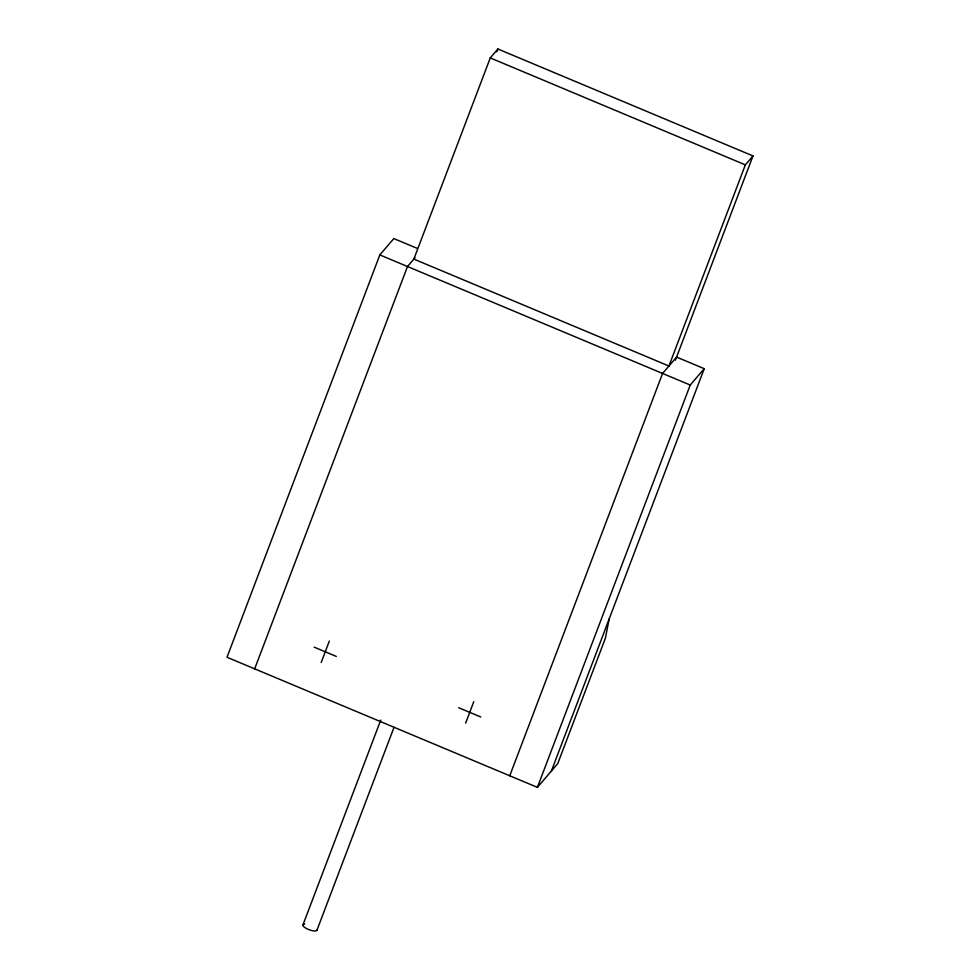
<?xml version="1.0" encoding="UTF-8"?>
<svg xmlns="http://www.w3.org/2000/svg" width="980" height="980" viewBox="0 0 980 980"><rect width="100%" height="100%" fill="white"/><g stroke="black" fill="none" stroke-linecap="round" stroke-linejoin="round"><path stroke-width="1.47" d="M609.193 618.87L605.371 638.262L557.767 763.567L537.408 787.369L227.005 657.249L379.836 254.923L393.838 238.569L417.345 248.418M254.665 668.838L407.496 266.523L414.957 257.789M413.732 259.418L490.27 57.918L497.901 49L752.995 155.93L675.404 360.187M496.823 51.854L497.901 49M321.183 662.529L329.329 641.067M303.041 924.667L380.742 720.104M316.859 930.461L394.021 727.332M465.647 723.081L473.793 701.631M509.747 775.768L662.578 373.454L676.58 357.088L704.228 368.688L551.409 771.003M668.813 366.349L745.351 164.861L752.995 155.93M537.408 787.369L690.226 385.042L704.228 368.688M490.27 57.918L745.351 164.861M413.854 259.088L668.936 366.018M379.836 254.923L690.226 385.042M314.188 647.155L336.312 656.429M458.665 707.719L480.788 716.992M317.042 929.873A7.534 2.315 20.8 0 1 307.475 929.028A7.534 2.315 20.8 0 1 304.756 924.116"/></g></svg>
